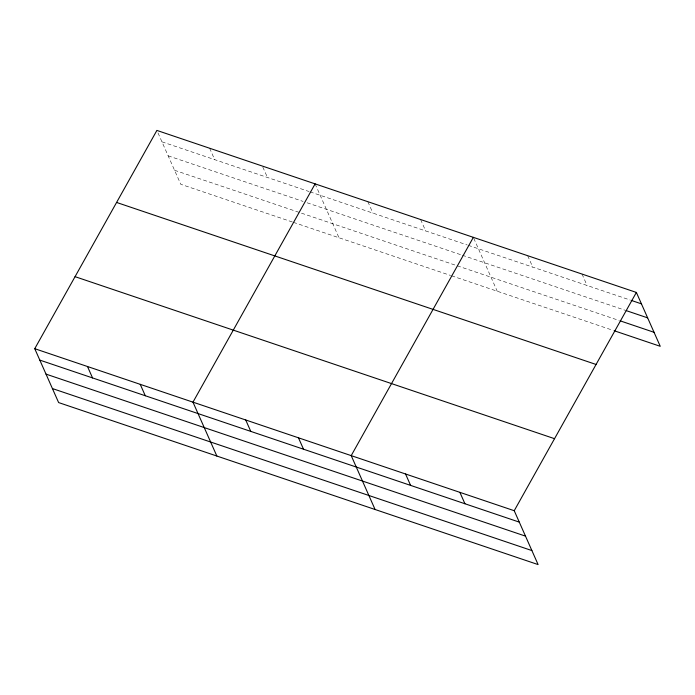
<?xml version="1.0" encoding="UTF-8"?>
<svg xmlns="http://www.w3.org/2000/svg" width="695" height="695" viewBox="0 0 695 695"><rect width="100%" height="100%" fill="white"/><g stroke="black" fill="none" stroke-linecap="round" stroke-linejoin="round"><path stroke-width="0.52" stroke-dasharray="3.48 2.61" d="M161.952 141.823L309.023 191.525M310.04 191.863L467.249 244.988M468.265 245.335L630.157 300.031M168.164 155.836L303.063 201.42M307.12 202.792L461.289 254.891M462.305 255.23L625.083 310.239M174.558 170.275L619.184 320.517M292.343 221.992L180.77 184.288L156.896 130.417M293.36 222.331L450.568 275.455M451.585 275.802L613.086 330.368M582.036 274.073L587.093 285.48M527.696 255.708L532.752 267.123M473.773 238.298L497.229 291.222M420.614 219.524L425.67 230.94M367.863 201.706L372.928 213.113M315.122 183.88L338.995 237.751M262.806 167.009L267.436 177.468M209.638 148.235L214.694 159.65"/><path stroke-width="1.04" d="M34.75 348.69L514.231 510.712L538.104 564.583L58.623 402.57L34.75 348.69L156.896 130.417L636.377 292.43L660.25 346.31L614.111 330.716M315.122 183.88L192.975 402.162L216.849 456.033M473.356 237.351L351.21 455.625L375.083 509.496M514.231 510.712L636.377 292.43M631.182 300.379L641.433 303.845M626.108 310.578L647.644 317.858M620.209 320.864L654.038 332.297M116.586 202.445L596.067 364.467M75.06 276.662L554.541 438.684M39.806 360.106L519.287 522.119M46.018 374.118L525.498 536.132M52.412 388.557L531.892 550.57M459.89 492.347L464.946 503.762M405.55 473.99L410.606 485.397M298.468 437.807L303.524 449.213M245.717 419.98L250.773 431.395M140.234 384.335L145.29 395.75M87.492 366.517L92.548 377.924"/></g></svg>
